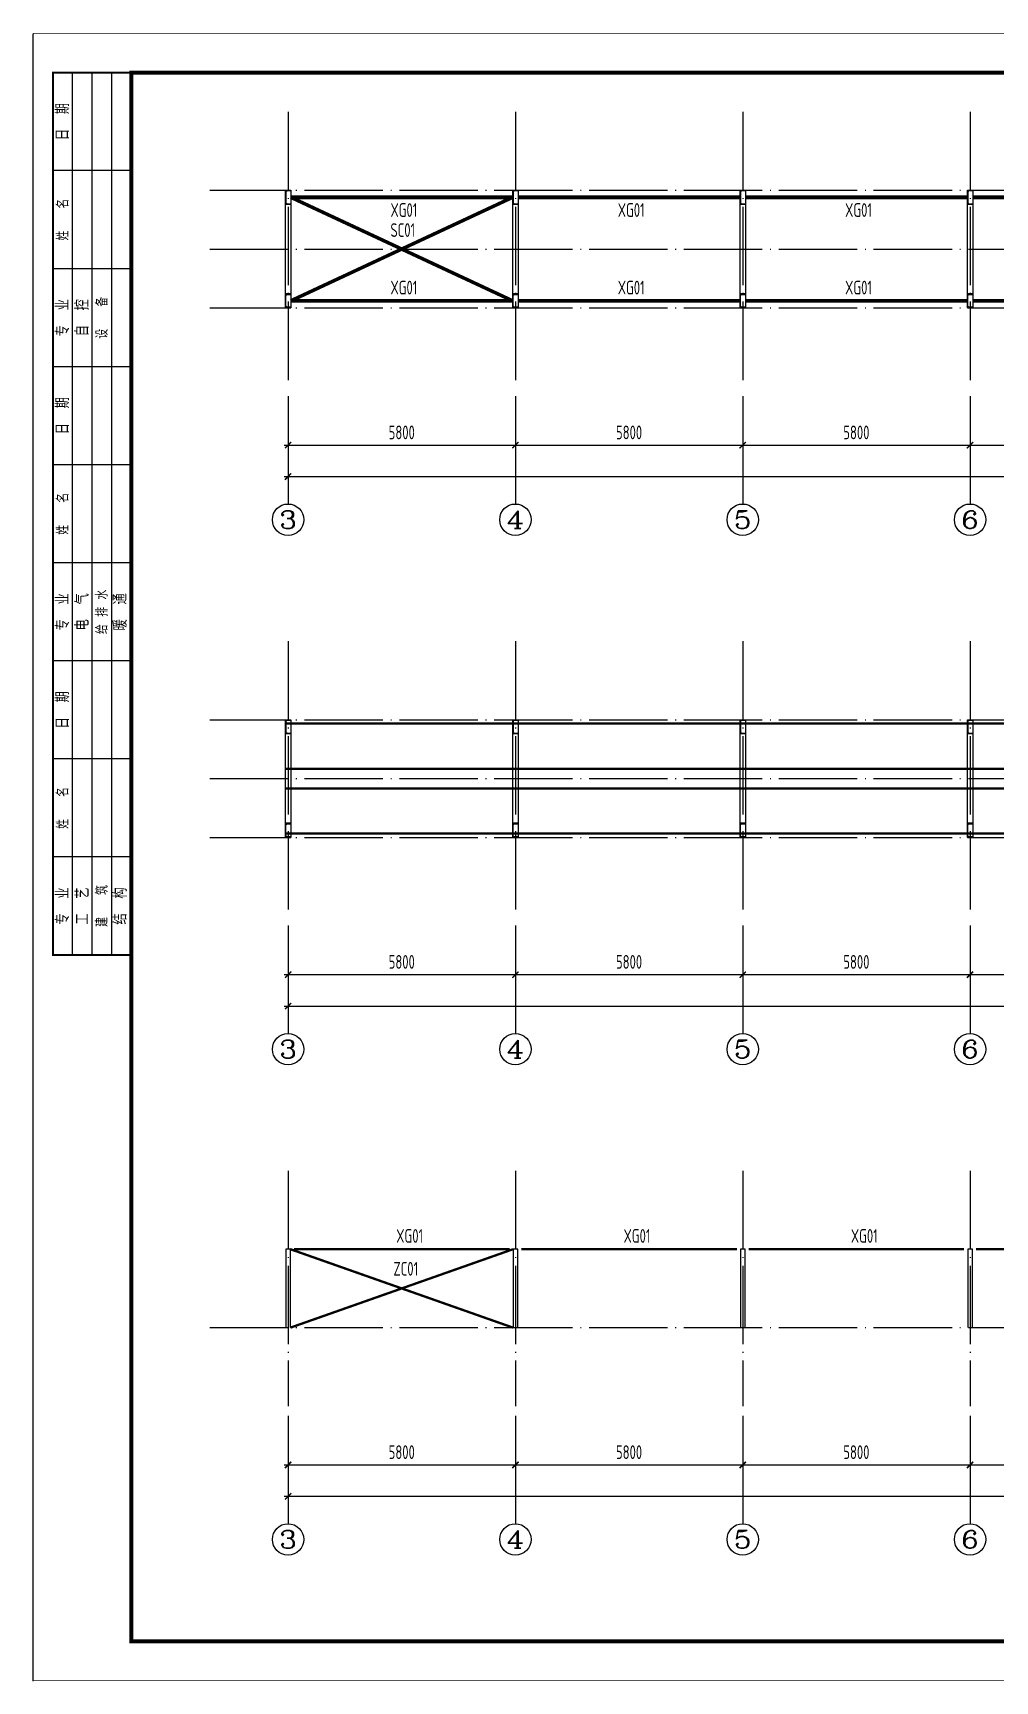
# Model space of a CAD drawing. Extents: x 287065 to 1473467, y 284802 to 344222.
# Drawn here: x 1319937 to 1344485, y 284802 to 326822 of the extents above; entities that cross this region are included whole.
import ezdxf
from ezdxf.enums import TextEntityAlignment as Align

# ---------------------------------------------------------------- set-up
doc = ezdxf.new("R2010")
doc.units = 0
doc.header["$LTSCALE"] = 1000
doc.linetypes.add('DOTE', pattern=[2.42, 2, -0.2, 0.02, -0.2])
doc.layers.get('0').update_dxf_attribs({"linetype": 'CONTINUOUS'})
doc.layers.get('DEFPOINTS').update_dxf_attribs({"linetype": 'CONTINUOUS'})
for name, color, linetype in [('AXIS', 8, 'DOTE'), ('AXIS_DIM', 3, 'CONTINUOUS'), ('AXIS_TEXT', 3, 'CONTINUOUS'), ('FRAME', 3, 'CONTINUOUS'), ('SC', 6, 'CONTINUOUS'), ('STEEL', 7, 'CONTINUOUS'), ('TEXT', 7, 'CONTINUOUS'), ('TK', 211, 'CONTINUOUS'), ('XG', 4, 'CONTINUOUS'), ('檩条', 7, 'CONTINUOUS'), ('钢柱', 2, 'CONTINUOUS'), ('钢梁', 120, 'CONTINUOUS')]:
    doc.layers.add(name, color=color, linetype=linetype)
doc.styles.add('_TCH_AXIS', font='COMPLEX', dxfattribs={"bigfont": 'GBCBIG'})
doc.styles.add('COMPLEX', font='COMPLEX')
doc.styles.add('DXFS', font='txt.shx', dxfattribs={"width": 0.7, "bigfont": 'dxfs.shx'})
doc.styles.add('TSSD_Dimension', font='tssdeng.shx', dxfattribs={"width": 0.7, "bigfont": 'hztxt.shx'})
doc.dimstyles.new('TSSD_100_100', dxfattribs={"dimtxt": 350, "dimasz": 150, "dimexe": 100, "dimexo": 250, "dimgap": 150, "dimtad": 1, "dimdec": 0, "dimzin": 0, "dimdsep": 46, "dimtxsty": 'TSSD_Dimension', "dimblk": 'ARCHTICK', "dimcen": 0, "dimdle": 100, "dimclrd": 3, "dimclre": 3, "dimclrt": 7, "dimadec": 0, "dimazin": 0, "dimtfac": 1, "dimtdec": 0, "dimtix": 1, "dimtmove": 2, "dimatfit": 3, "dimfxl": 100, "dimtolj": 1, "dimtzin": 0, "dimarcsym": 0})

# ---------------------------------------------------------------- blocks, each defined once
blk = doc.blocks.new('_ARCHTICK')
at = {"color": 0}
blk.add_lwpolyline([(-0.53, -0.53, 0.25, 0.25, 0), (0.53, 0.53, 0.5, 0.5, 0)], format="xyseb", dxfattribs=at)
blk = doc.blocks.new('*D696')
at = {"layer": 'AXIS_DIM', "color": 3, "lineweight": -2}
for p, q in [((1326447, 317562), (1326447, 316212)), ((1332247, 317562), (1332247, 316212)), ((1326347, 316312), (1332347, 316312))]:
    blk.add_line(p, q, dxfattribs=at)
at = {"layer": 'DEFPOINTS', "color": 0}
for p in [(1326447, 317812), (1332247, 317812), (1332247, 316312)]:
    blk.add_point(p, dxfattribs=at)
at = {"layer": 'AXIS_DIM', "color": 3, "lineweight": -2, "xscale": 150, "yscale": 150, "zscale": 150, "rotation": 180}
blk.add_blockref('_ARCHTICK', (1326447, 316312), dxfattribs=at)
at = {"layer": 'AXIS_DIM', "color": 3, "lineweight": -2, "xscale": 150, "yscale": 150, "zscale": 150}
blk.add_blockref('_ARCHTICK', (1332247, 316312), dxfattribs=at)
at = {"layer": 'AXIS_DIM', "color": 7, "insert": (1329347, 316637), "char_height": 350, "attachment_point": 5, "style": 'TSSD_Dimension'}
blk.add_mtext('\\A1;5800', dxfattribs=at)
blk = doc.blocks.new('*D697')
at = {"layer": 'AXIS_DIM', "color": 3, "lineweight": -2}
for p, q in [((1332247, 317562), (1332247, 316212)), ((1338047, 317562), (1338047, 316212)), ((1332147, 316312), (1338147, 316312))]:
    blk.add_line(p, q, dxfattribs=at)
at = {"layer": 'DEFPOINTS', "color": 0}
for p in [(1332247, 317812), (1338047, 317812), (1338047, 316312)]:
    blk.add_point(p, dxfattribs=at)
at = {"layer": 'AXIS_DIM', "color": 3, "lineweight": -2, "xscale": 150, "yscale": 150, "zscale": 150, "rotation": 180}
blk.add_blockref('_ARCHTICK', (1332247, 316312), dxfattribs=at)
at = {"layer": 'AXIS_DIM', "color": 3, "lineweight": -2, "xscale": 150, "yscale": 150, "zscale": 150}
blk.add_blockref('_ARCHTICK', (1338047, 316312), dxfattribs=at)
at = {"layer": 'AXIS_DIM', "color": 7, "insert": (1335147, 316637), "char_height": 350, "attachment_point": 5, "style": 'TSSD_Dimension'}
blk.add_mtext('\\A1;5800', dxfattribs=at)
blk = doc.blocks.new('*D698')
at = {"layer": 'AXIS_DIM', "color": 3, "lineweight": -2}
for p, q in [((1338047, 317562), (1338047, 316212)), ((1343847, 317562), (1343847, 316212)), ((1337947, 316312), (1343947, 316312))]:
    blk.add_line(p, q, dxfattribs=at)
at = {"layer": 'DEFPOINTS', "color": 0}
for p in [(1338047, 317812), (1343847, 317812), (1343847, 316312)]:
    blk.add_point(p, dxfattribs=at)
at = {"layer": 'AXIS_DIM', "color": 3, "lineweight": -2, "xscale": 150, "yscale": 150, "zscale": 150, "rotation": 180}
blk.add_blockref('_ARCHTICK', (1338047, 316312), dxfattribs=at)
at = {"layer": 'AXIS_DIM', "color": 3, "lineweight": -2, "xscale": 150, "yscale": 150, "zscale": 150}
blk.add_blockref('_ARCHTICK', (1343847, 316312), dxfattribs=at)
at = {"layer": 'AXIS_DIM', "color": 7, "insert": (1340947, 316637), "char_height": 350, "attachment_point": 5, "style": 'TSSD_Dimension'}
blk.add_mtext('\\A1;5800', dxfattribs=at)
blk = doc.blocks.new('*D699')
at = {"layer": 'AXIS_DIM', "color": 3, "lineweight": -2}
for p, q in [((1343847, 317562), (1343847, 316212)), ((1348547, 317562), (1348547, 316212)), ((1343747, 316312), (1348647, 316312))]:
    blk.add_line(p, q, dxfattribs=at)
at = {"layer": 'DEFPOINTS', "color": 0}
for p in [(1343847, 317812), (1348547, 317812), (1348547, 316312)]:
    blk.add_point(p, dxfattribs=at)
at = {"layer": 'AXIS_DIM', "color": 3, "lineweight": -2, "xscale": 150, "yscale": 150, "zscale": 150, "rotation": 180}
blk.add_blockref('_ARCHTICK', (1343847, 316312), dxfattribs=at)
at = {"layer": 'AXIS_DIM', "color": 3, "lineweight": -2, "xscale": 150, "yscale": 150, "zscale": 150}
blk.add_blockref('_ARCHTICK', (1348547, 316312), dxfattribs=at)
at = {"layer": 'AXIS_DIM', "color": 7, "insert": (1346197, 316637), "char_height": 350, "attachment_point": 5, "style": 'TSSD_Dimension'}
blk.add_mtext('\\A1;4700', dxfattribs=at)
blk = doc.blocks.new('*D706')
at = {"layer": 'AXIS_DIM', "color": 3, "lineweight": -2}
for p, q in [((1326447, 317562), (1326447, 315412)), ((1377447, 317562), (1377447, 315412)), ((1326347, 315512), (1377547, 315512))]:
    blk.add_line(p, q, dxfattribs=at)
at = {"layer": 'DEFPOINTS', "color": 0}
for p in [(1326447, 317812), (1377447, 317812), (1377447, 315512)]:
    blk.add_point(p, dxfattribs=at)
at = {"layer": 'AXIS_DIM', "color": 3, "lineweight": -2, "xscale": 150, "yscale": 150, "zscale": 150, "rotation": 180}
blk.add_blockref('_ARCHTICK', (1326447, 315512), dxfattribs=at)
at = {"layer": 'AXIS_DIM', "color": 3, "lineweight": -2, "xscale": 150, "yscale": 150, "zscale": 150}
blk.add_blockref('_ARCHTICK', (1377447, 315512), dxfattribs=at)
at = {"layer": 'AXIS_DIM', "color": 7, "insert": (1351947, 315837), "char_height": 350, "attachment_point": 5, "style": 'TSSD_Dimension'}
blk.add_mtext('\\A1;51000', dxfattribs=at)
blk = doc.blocks.new('_AXISO')
blk.add_circle((0, 0), 0.5)
at = {"layer": 'AXIS_TEXT', "style": 'COMPLEX', "width": 1.041667}
blk.add_attdef('A', text='', height=0.56, dxfattribs=at).set_placement((-0.25, -0.28), (0.25, -0.28), align=Align.FIT)
blk = doc.blocks.new('TK-A2+(891X420)')
at = {"layer": 'FRAME', "lineweight": 18}
blk.add_line((626527, 350595), (626527, 392595), dxfattribs=at)
at = {"layer": 'FRAME'}
for points in [[(626537, 392605, 20, 20, 0), (626537, 350605, 20, 20, 0), (715637, 350605, 20, 20, 0), (715637, 392605, 20, 20, 0)], [(629037, 391605, 100, 100, 0), (629037, 351605, 100, 100, 0), (714637, 351605, 100, 100, 0), (714637, 391605, 100, 100, 0)]]:
    blk.add_lwpolyline(points, format="xyseb", close=True, dxfattribs=at)
blk.add_lwpolyline([(629037, 391605, 50, 50, 0), (627037, 391605, 50, 50, 0), (627037, 369105, 50, 50, 0), (629037, 369105, 50, 50, 0)], format="xyseb", dxfattribs=at)
for points in [[(627537, 369105), (627537, 391605)], [(628037, 369105), (628037, 391605)], [(628537, 369105), (628537, 391605)], [(629037, 389105), (627037, 389105)], [(629037, 386605), (627037, 386605)], [(629037, 384105), (627037, 384105)], [(629037, 381605), (627037, 381605)], [(629037, 379105), (627037, 379105)], [(629037, 376605), (627037, 376605)], [(629037, 374105), (627037, 374105)], [(629037, 371605), (627037, 371605)]]:
    blk.add_lwpolyline(points, dxfattribs=at)
at = {"layer": 'FRAME', "char_height": 300, "attachment_point": 5, "rotation": 90, "style": 'DXFS'}
for s, insert, width in [('{\\f宋体|b0|i0|c134|p2;日\\Ftxt.shx,dxfs.shx|c134;  \\f宋体|b0|i0|c134|p2;期\\P}', (627287, 390355), 1132.5), ('姓   名', (627287, 387855), 1185), ('{\\f宋体|b0|i0|c134|p2;专\\Ftxt.shx,dxfs.shx|c134;  \\f宋体|b0|i0|c134|p2;业\\P}', (627287, 385355), 1203.38), ('{\\f宋体|b0|i0|c134|p2;自\\Ftxt.shx,dxfs.shx|c134;  \\f宋体|b0|i0|c134|p2;控\\P}', (627787, 385355), 1148.25), ('设   备', (628287, 385355), 1227), ('{\\f宋体|b0|i0|c134|p2;日\\Ftxt.shx,dxfs.shx|c134;  \\f宋体|b0|i0|c134|p2;期\\P}', (627287, 382855), 1132.5), ('姓   名', (627287, 380355), 1185), ('{\\f宋体|b0|i0|c134|p2;专\\Ftxt.shx,dxfs.shx|c134;  \\f宋体|b0|i0|c134|p2;业\\P}', (627287, 377855), 1203.38), ('{\\f宋体|b0|i0|c134|p2;电\\Ftxt.shx,dxfs.shx|c134;  \\f宋体|b0|i0|c134|p2;气\\P}', (627787, 377855), 1182.38), ('给 排 水', (628287, 377855), 1352.62), ('{\\f宋体|b0|i0|c134|p2;暖\\Ftxt.shx,dxfs.shx|c134;  \\f宋体|b0|i0|c134|p2;通\\P}', (628757, 377855), 1200.75), ('{\\f宋体|b0|i0|c134|p2;日\\Ftxt.shx,dxfs.shx|c134;  \\f宋体|b0|i0|c134|p2;期\\P}', (627287, 375355), 1132.5), ('姓   名', (627287, 372855), 1185), ('{\\f宋体|b0|i0|c134|p2;专\\Ftxt.shx,dxfs.shx|c134;  \\f宋体|b0|i0|c134|p2;业\\P}', (627287, 370355), 1203.38), ('{\\f宋体|b0|i0|c134|p2;工\\Ftxt.shx,dxfs.shx|c134;  \\f宋体|b0|i0|c134|p2;艺\\P}', (627787, 370355), 1177.12), ('建   筑', (628287, 370355), 1206), ('{\\f宋体|b0|i0|c134|p2;结\\Ftxt.shx,dxfs.shx|c134;  \\f宋体|b0|i0|c134|p2;构\\P}', (628757, 370355), 1192.88)]:
    blk.add_mtext(s, dxfattribs=dict(at, insert=insert, width=width))
blk = doc.blocks.new('*D710')
at = {"layer": 'AXIS_DIM', "color": 3, "lineweight": -2}
for p, q in [((1326447, 304062), (1326447, 302712)), ((1332247, 304062), (1332247, 302712)), ((1326347, 302812), (1332347, 302812))]:
    blk.add_line(p, q, dxfattribs=at)
at = {"layer": 'DEFPOINTS', "color": 0}
for p in [(1326447, 304312), (1332247, 304312), (1332247, 302812)]:
    blk.add_point(p, dxfattribs=at)
at = {"layer": 'AXIS_DIM', "color": 3, "lineweight": -2, "xscale": 150, "yscale": 150, "zscale": 150, "rotation": 180}
blk.add_blockref('_ARCHTICK', (1326447, 302812), dxfattribs=at)
at = {"layer": 'AXIS_DIM', "color": 3, "lineweight": -2, "xscale": 150, "yscale": 150, "zscale": 150}
blk.add_blockref('_ARCHTICK', (1332247, 302812), dxfattribs=at)
at = {"layer": 'AXIS_DIM', "color": 7, "insert": (1329347, 303137), "char_height": 350, "attachment_point": 5, "style": 'TSSD_Dimension'}
blk.add_mtext('\\A1;5800', dxfattribs=at)
blk = doc.blocks.new('*D711')
at = {"layer": 'AXIS_DIM', "color": 3, "lineweight": -2}
for p, q in [((1332247, 304062), (1332247, 302712)), ((1338047, 304062), (1338047, 302712)), ((1332147, 302812), (1338147, 302812))]:
    blk.add_line(p, q, dxfattribs=at)
at = {"layer": 'DEFPOINTS', "color": 0}
for p in [(1332247, 304312), (1338047, 304312), (1338047, 302812)]:
    blk.add_point(p, dxfattribs=at)
at = {"layer": 'AXIS_DIM', "color": 3, "lineweight": -2, "xscale": 150, "yscale": 150, "zscale": 150, "rotation": 180}
blk.add_blockref('_ARCHTICK', (1332247, 302812), dxfattribs=at)
at = {"layer": 'AXIS_DIM', "color": 3, "lineweight": -2, "xscale": 150, "yscale": 150, "zscale": 150}
blk.add_blockref('_ARCHTICK', (1338047, 302812), dxfattribs=at)
at = {"layer": 'AXIS_DIM', "color": 7, "insert": (1335147, 303137), "char_height": 350, "attachment_point": 5, "style": 'TSSD_Dimension'}
blk.add_mtext('\\A1;5800', dxfattribs=at)
blk = doc.blocks.new('*D712')
at = {"layer": 'AXIS_DIM', "color": 3, "lineweight": -2}
for p, q in [((1338047, 304062), (1338047, 302712)), ((1343847, 304062), (1343847, 302712)), ((1337947, 302812), (1343947, 302812))]:
    blk.add_line(p, q, dxfattribs=at)
at = {"layer": 'DEFPOINTS', "color": 0}
for p in [(1338047, 304312), (1343847, 304312), (1343847, 302812)]:
    blk.add_point(p, dxfattribs=at)
at = {"layer": 'AXIS_DIM', "color": 3, "lineweight": -2, "xscale": 150, "yscale": 150, "zscale": 150, "rotation": 180}
blk.add_blockref('_ARCHTICK', (1338047, 302812), dxfattribs=at)
at = {"layer": 'AXIS_DIM', "color": 3, "lineweight": -2, "xscale": 150, "yscale": 150, "zscale": 150}
blk.add_blockref('_ARCHTICK', (1343847, 302812), dxfattribs=at)
at = {"layer": 'AXIS_DIM', "color": 7, "insert": (1340947, 303137), "char_height": 350, "attachment_point": 5, "style": 'TSSD_Dimension'}
blk.add_mtext('\\A1;5800', dxfattribs=at)
blk = doc.blocks.new('*D713')
at = {"layer": 'AXIS_DIM', "color": 3, "lineweight": -2}
for p, q in [((1343847, 304062), (1343847, 302712)), ((1348547, 304062), (1348547, 302712)), ((1343747, 302812), (1348647, 302812))]:
    blk.add_line(p, q, dxfattribs=at)
at = {"layer": 'DEFPOINTS', "color": 0}
for p in [(1343847, 304312), (1348547, 304312), (1348547, 302812)]:
    blk.add_point(p, dxfattribs=at)
at = {"layer": 'AXIS_DIM', "color": 3, "lineweight": -2, "xscale": 150, "yscale": 150, "zscale": 150, "rotation": 180}
blk.add_blockref('_ARCHTICK', (1343847, 302812), dxfattribs=at)
at = {"layer": 'AXIS_DIM', "color": 3, "lineweight": -2, "xscale": 150, "yscale": 150, "zscale": 150}
blk.add_blockref('_ARCHTICK', (1348547, 302812), dxfattribs=at)
at = {"layer": 'AXIS_DIM', "color": 7, "insert": (1346197, 303137), "char_height": 350, "attachment_point": 5, "style": 'TSSD_Dimension'}
blk.add_mtext('\\A1;4700', dxfattribs=at)
blk = doc.blocks.new('*D720')
at = {"layer": 'AXIS_DIM', "color": 3, "lineweight": -2}
for p, q in [((1326447, 304062), (1326447, 301912)), ((1377447, 304062), (1377447, 301912)), ((1326347, 302012), (1377547, 302012))]:
    blk.add_line(p, q, dxfattribs=at)
at = {"layer": 'DEFPOINTS', "color": 0}
for p in [(1326447, 304312), (1377447, 304312), (1377447, 302012)]:
    blk.add_point(p, dxfattribs=at)
at = {"layer": 'AXIS_DIM', "color": 3, "lineweight": -2, "xscale": 150, "yscale": 150, "zscale": 150, "rotation": 180}
blk.add_blockref('_ARCHTICK', (1326447, 302012), dxfattribs=at)
at = {"layer": 'AXIS_DIM', "color": 3, "lineweight": -2, "xscale": 150, "yscale": 150, "zscale": 150}
blk.add_blockref('_ARCHTICK', (1377447, 302012), dxfattribs=at)
at = {"layer": 'AXIS_DIM', "color": 7, "insert": (1351947, 302337), "char_height": 350, "attachment_point": 5, "style": 'TSSD_Dimension'}
blk.add_mtext('\\A1;51000', dxfattribs=at)
blk = doc.blocks.new('*D730')
at = {"layer": 'AXIS_DIM', "color": 3, "lineweight": -2}
for p, q in [((1326447, 291562), (1326447, 290212)), ((1332247, 291562), (1332247, 290212)), ((1326347, 290312), (1332347, 290312))]:
    blk.add_line(p, q, dxfattribs=at)
at = {"layer": 'DEFPOINTS', "color": 0}
for p in [(1326447, 291812), (1332247, 291812), (1332247, 290312)]:
    blk.add_point(p, dxfattribs=at)
at = {"layer": 'AXIS_DIM', "color": 3, "lineweight": -2, "xscale": 150, "yscale": 150, "zscale": 150, "rotation": 180}
blk.add_blockref('_ARCHTICK', (1326447, 290312), dxfattribs=at)
at = {"layer": 'AXIS_DIM', "color": 3, "lineweight": -2, "xscale": 150, "yscale": 150, "zscale": 150}
blk.add_blockref('_ARCHTICK', (1332247, 290312), dxfattribs=at)
at = {"layer": 'AXIS_DIM', "color": 7, "insert": (1329347, 290637), "char_height": 350, "attachment_point": 5, "style": 'TSSD_Dimension'}
blk.add_mtext('\\A1;5800', dxfattribs=at)
blk = doc.blocks.new('*D731')
at = {"layer": 'AXIS_DIM', "color": 3, "lineweight": -2}
for p, q in [((1332247, 291562), (1332247, 290212)), ((1338047, 291562), (1338047, 290212)), ((1332147, 290312), (1338147, 290312))]:
    blk.add_line(p, q, dxfattribs=at)
at = {"layer": 'DEFPOINTS', "color": 0}
for p in [(1332247, 291812), (1338047, 291812), (1338047, 290312)]:
    blk.add_point(p, dxfattribs=at)
at = {"layer": 'AXIS_DIM', "color": 3, "lineweight": -2, "xscale": 150, "yscale": 150, "zscale": 150, "rotation": 180}
blk.add_blockref('_ARCHTICK', (1332247, 290312), dxfattribs=at)
at = {"layer": 'AXIS_DIM', "color": 3, "lineweight": -2, "xscale": 150, "yscale": 150, "zscale": 150}
blk.add_blockref('_ARCHTICK', (1338047, 290312), dxfattribs=at)
at = {"layer": 'AXIS_DIM', "color": 7, "insert": (1335147, 290637), "char_height": 350, "attachment_point": 5, "style": 'TSSD_Dimension'}
blk.add_mtext('\\A1;5800', dxfattribs=at)
blk = doc.blocks.new('*D732')
at = {"layer": 'AXIS_DIM', "color": 3, "lineweight": -2}
for p, q in [((1338047, 291562), (1338047, 290212)), ((1343847, 291562), (1343847, 290212)), ((1337947, 290312), (1343947, 290312))]:
    blk.add_line(p, q, dxfattribs=at)
at = {"layer": 'DEFPOINTS', "color": 0}
for p in [(1338047, 291812), (1343847, 291812), (1343847, 290312)]:
    blk.add_point(p, dxfattribs=at)
at = {"layer": 'AXIS_DIM', "color": 3, "lineweight": -2, "xscale": 150, "yscale": 150, "zscale": 150, "rotation": 180}
blk.add_blockref('_ARCHTICK', (1338047, 290312), dxfattribs=at)
at = {"layer": 'AXIS_DIM', "color": 3, "lineweight": -2, "xscale": 150, "yscale": 150, "zscale": 150}
blk.add_blockref('_ARCHTICK', (1343847, 290312), dxfattribs=at)
at = {"layer": 'AXIS_DIM', "color": 7, "insert": (1340947, 290637), "char_height": 350, "attachment_point": 5, "style": 'TSSD_Dimension'}
blk.add_mtext('\\A1;5800', dxfattribs=at)
blk = doc.blocks.new('*D733')
at = {"layer": 'AXIS_DIM', "color": 3, "lineweight": -2}
for p, q in [((1343847, 291562), (1343847, 290212)), ((1348547, 291562), (1348547, 290212)), ((1343747, 290312), (1348647, 290312))]:
    blk.add_line(p, q, dxfattribs=at)
at = {"layer": 'DEFPOINTS', "color": 0}
for p in [(1343847, 291812), (1348547, 291812), (1348547, 290312)]:
    blk.add_point(p, dxfattribs=at)
at = {"layer": 'AXIS_DIM', "color": 3, "lineweight": -2, "xscale": 150, "yscale": 150, "zscale": 150, "rotation": 180}
blk.add_blockref('_ARCHTICK', (1343847, 290312), dxfattribs=at)
at = {"layer": 'AXIS_DIM', "color": 3, "lineweight": -2, "xscale": 150, "yscale": 150, "zscale": 150}
blk.add_blockref('_ARCHTICK', (1348547, 290312), dxfattribs=at)
at = {"layer": 'AXIS_DIM', "color": 7, "insert": (1346197, 290637), "char_height": 350, "attachment_point": 5, "style": 'TSSD_Dimension'}
blk.add_mtext('\\A1;4700', dxfattribs=at)
blk = doc.blocks.new('*D740')
at = {"layer": 'AXIS_DIM', "color": 3, "lineweight": -2}
for p, q in [((1326447, 291562), (1326447, 289412)), ((1377447, 291562), (1377447, 289412)), ((1326347, 289512), (1377547, 289512))]:
    blk.add_line(p, q, dxfattribs=at)
at = {"layer": 'DEFPOINTS', "color": 0}
for p in [(1326447, 291812), (1377447, 291812), (1377447, 289512)]:
    blk.add_point(p, dxfattribs=at)
at = {"layer": 'AXIS_DIM', "color": 3, "lineweight": -2, "xscale": 150, "yscale": 150, "zscale": 150, "rotation": 180}
blk.add_blockref('_ARCHTICK', (1326447, 289512), dxfattribs=at)
at = {"layer": 'AXIS_DIM', "color": 3, "lineweight": -2, "xscale": 150, "yscale": 150, "zscale": 150}
blk.add_blockref('_ARCHTICK', (1377447, 289512), dxfattribs=at)
at = {"layer": 'AXIS_DIM', "color": 7, "insert": (1351947, 289837), "char_height": 350, "attachment_point": 5, "style": 'TSSD_Dimension'}
blk.add_mtext('\\A1;51000', dxfattribs=at)

msp = doc.modelspace()

# ---------------------------------------------------------------- linework, layer by layer
at = {"layer": 'AXIS'}
for p, q in [((1326446.971, 324811.708), (1326446.971, 317811.708)), ((1332246.971, 324811.708), (1332246.971, 317811.708)), ((1338046.971, 324811.708), (1338046.971, 317811.708)), ((1343846.971, 324811.708), (1343846.971, 317811.708)), ((1324446.971, 322811.708), (1379346.971, 322811.708)), ((1324446.971, 321311.708), (1379346.971, 321311.708)), ((1324446.971, 319811.708), (1379346.971, 319811.708)), ((1326446.971, 311311.708), (1326446.971, 304311.708)), ((1332246.971, 311311.708), (1332246.971, 304311.708)), ((1338046.971, 311311.708), (1338046.971, 304311.708)), ((1343846.971, 311311.708), (1343846.971, 304311.708)), ((1324446.971, 309311.708), (1379346.971, 309311.708)), ((1324446.971, 307811.708), (1379346.971, 307811.708)), ((1324446.971, 306311.708), (1379346.971, 306311.708)), ((1326446.971, 297811.708), (1326446.971, 291811.708)), ((1332246.971, 297811.708), (1332246.971, 291811.708)), ((1338046.971, 297811.708), (1338046.971, 291811.708)), ((1343846.971, 297811.708), (1343846.971, 291811.708)), ((1324446.971, 293811.708), (1379346.971, 293811.708))]:
    msp.add_line(p, q, dxfattribs=at)
at = {"layer": 'AXIS_TEXT'}
for p, q in [((1326446.971, 317561.708), (1326446.971, 314811.708)), ((1332246.971, 317561.708), (1332246.971, 314811.708)), ((1338046.971, 317561.708), (1338046.971, 314811.708)), ((1343846.971, 317561.708), (1343846.971, 314811.708)), ((1326446.971, 304061.708), (1326446.971, 301311.708)), ((1332246.971, 304061.708), (1332246.971, 301311.708)), ((1338046.971, 304061.708), (1338046.971, 301311.708)), ((1343846.971, 304061.708), (1343846.971, 301311.708)), ((1326446.971, 291561.708), (1326446.971, 288811.708)), ((1332246.971, 291561.708), (1332246.971, 288811.708)), ((1338046.971, 291561.708), (1338046.971, 288811.708)), ((1343846.971, 291561.708), (1343846.971, 288811.708))]:
    msp.add_line(p, q, dxfattribs=at)
at = {"layer": 'SC'}
for points, const_width in [([(1326515.971, 319991.708), (1332177.971, 322631.708)], 90), ([(1326515.971, 322631.708), (1332177.971, 319991.708)], 90), ([(1326506.971, 295811.708), (1332186.971, 293811.708)], 60), ([(1326506.971, 293811.708), (1332186.971, 295811.708)], 60)]:
    msp.add_lwpolyline(points, dxfattribs=dict(at, const_width=const_width))
at = {"layer": 'STEEL'}
for points in [[(1326377.971, 322811.708), (1326515.971, 322811.708), (1326515.971, 322806.41, -0.385313586), (1326506.516, 322795.963), (1326410.882, 322786.399, 0.385313586), (1326391.971, 322765.503), (1326391.971, 322497.913, 0.385313586), (1326410.882, 322477.017), (1326506.516, 322467.454, -0.385313586), (1326515.971, 322457.006), (1326515.971, 322451.708), (1326377.971, 322451.708), (1326377.971, 322811.708)], [(1332177.971, 322811.708), (1332315.971, 322811.708), (1332315.971, 322806.41, -0.385313586), (1332306.516, 322795.963), (1332210.882, 322786.399, 0.385313586), (1332191.971, 322765.503), (1332191.971, 322497.913, 0.385313586), (1332210.882, 322477.017), (1332306.516, 322467.454, -0.385313586), (1332315.971, 322457.006), (1332315.971, 322451.708), (1332177.971, 322451.708), (1332177.971, 322811.708)], [(1337977.971, 322811.708), (1338115.971, 322811.708), (1338115.971, 322806.41, -0.385313586), (1338106.516, 322795.963), (1338010.882, 322786.399, 0.385313586), (1337991.971, 322765.503), (1337991.971, 322497.913, 0.385313586), (1338010.882, 322477.017), (1338106.516, 322467.454, -0.385313586), (1338115.971, 322457.006), (1338115.971, 322451.708), (1337977.971, 322451.708), (1337977.971, 322811.708)], [(1343777.971, 322811.708), (1343915.971, 322811.708), (1343915.971, 322806.41, -0.385313586), (1343906.516, 322795.963), (1343810.882, 322786.399, 0.385313586), (1343791.971, 322765.503), (1343791.971, 322497.913, 0.385313586), (1343810.882, 322477.017), (1343906.516, 322467.454, -0.385313586), (1343915.971, 322457.006), (1343915.971, 322451.708), (1343777.971, 322451.708), (1343777.971, 322811.708)], [(1326377.971, 319811.708), (1326515.971, 319811.708), (1326515.971, 319817.006, 0.385313586), (1326506.516, 319827.454), (1326410.882, 319837.017, -0.385313586), (1326391.971, 319857.913), (1326391.971, 320125.503, -0.385313586), (1326410.882, 320146.399), (1326506.516, 320155.963, 0.385313586), (1326515.971, 320166.41), (1326515.971, 320171.708), (1326377.971, 320171.708), (1326377.971, 319811.708)], [(1332177.971, 319811.708), (1332315.971, 319811.708), (1332315.971, 319817.006, 0.385313586), (1332306.516, 319827.454), (1332210.882, 319837.017, -0.385313586), (1332191.971, 319857.913), (1332191.971, 320125.503, -0.385313586), (1332210.882, 320146.399), (1332306.516, 320155.963, 0.385313586), (1332315.971, 320166.41), (1332315.971, 320171.708), (1332177.971, 320171.708), (1332177.971, 319811.708)], [(1337977.971, 319811.708), (1338115.971, 319811.708), (1338115.971, 319817.006, 0.385313586), (1338106.516, 319827.454), (1338010.882, 319837.017, -0.385313586), (1337991.971, 319857.913), (1337991.971, 320125.503, -0.385313586), (1338010.882, 320146.399), (1338106.516, 320155.963, 0.385313586), (1338115.971, 320166.41), (1338115.971, 320171.708), (1337977.971, 320171.708), (1337977.971, 319811.708)], [(1343777.971, 319811.708), (1343915.971, 319811.708), (1343915.971, 319817.006, 0.385313586), (1343906.516, 319827.454), (1343810.882, 319837.017, -0.385313586), (1343791.971, 319857.913), (1343791.971, 320125.503, -0.385313586), (1343810.882, 320146.399), (1343906.516, 320155.963, 0.385313586), (1343915.971, 320166.41), (1343915.971, 320171.708), (1343777.971, 320171.708), (1343777.971, 319811.708)], [(1326377.971, 309311.708), (1326515.971, 309311.708), (1326515.971, 309306.41, -0.385313586), (1326506.516, 309295.963), (1326410.882, 309286.399, 0.385313586), (1326391.971, 309265.503), (1326391.971, 308997.913, 0.385313586), (1326410.882, 308977.017), (1326506.516, 308967.454, -0.385313586), (1326515.971, 308957.006), (1326515.971, 308951.708), (1326377.971, 308951.708), (1326377.971, 309311.708)], [(1332177.971, 309311.708), (1332315.971, 309311.708), (1332315.971, 309306.41, -0.385313586), (1332306.516, 309295.963), (1332210.882, 309286.399, 0.385313586), (1332191.971, 309265.503), (1332191.971, 308997.913, 0.385313586), (1332210.882, 308977.017), (1332306.516, 308967.454, -0.385313586), (1332315.971, 308957.006), (1332315.971, 308951.708), (1332177.971, 308951.708), (1332177.971, 309311.708)], [(1337977.971, 309311.708), (1338115.971, 309311.708), (1338115.971, 309306.41, -0.385313586), (1338106.516, 309295.963), (1338010.882, 309286.399, 0.385313586), (1337991.971, 309265.503), (1337991.971, 308997.913, 0.385313586), (1338010.882, 308977.017), (1338106.516, 308967.454, -0.385313586), (1338115.971, 308957.006), (1338115.971, 308951.708), (1337977.971, 308951.708), (1337977.971, 309311.708)], [(1343777.971, 309311.708), (1343915.971, 309311.708), (1343915.971, 309306.41, -0.385313586), (1343906.516, 309295.963), (1343810.882, 309286.399, 0.385313586), (1343791.971, 309265.503), (1343791.971, 308997.913, 0.385313586), (1343810.882, 308977.017), (1343906.516, 308967.454, -0.385313586), (1343915.971, 308957.006), (1343915.971, 308951.708), (1343777.971, 308951.708), (1343777.971, 309311.708)], [(1326377.971, 306311.708), (1326515.971, 306311.708), (1326515.971, 306317.006, 0.385313586), (1326506.516, 306327.454), (1326410.882, 306337.017, -0.385313586), (1326391.971, 306357.913), (1326391.971, 306625.503, -0.385313586), (1326410.882, 306646.399), (1326506.516, 306655.963, 0.385313586), (1326515.971, 306666.41), (1326515.971, 306671.708), (1326377.971, 306671.708), (1326377.971, 306311.708)], [(1332177.971, 306311.708), (1332315.971, 306311.708), (1332315.971, 306317.006, 0.385313586), (1332306.516, 306327.454), (1332210.882, 306337.017, -0.385313586), (1332191.971, 306357.913), (1332191.971, 306625.503, -0.385313586), (1332210.882, 306646.399), (1332306.516, 306655.963, 0.385313586), (1332315.971, 306666.41), (1332315.971, 306671.708), (1332177.971, 306671.708), (1332177.971, 306311.708)], [(1337977.971, 306311.708), (1338115.971, 306311.708), (1338115.971, 306317.006, 0.385313586), (1338106.516, 306327.454), (1338010.882, 306337.017, -0.385313586), (1337991.971, 306357.913), (1337991.971, 306625.503, -0.385313586), (1338010.882, 306646.399), (1338106.516, 306655.963, 0.385313586), (1338115.971, 306666.41), (1338115.971, 306671.708), (1337977.971, 306671.708), (1337977.971, 306311.708)], [(1343777.971, 306311.708), (1343915.971, 306311.708), (1343915.971, 306317.006, 0.385313586), (1343906.516, 306327.454), (1343810.882, 306337.017, -0.385313586), (1343791.971, 306357.913), (1343791.971, 306625.503, -0.385313586), (1343810.882, 306646.399), (1343906.516, 306655.963, 0.385313586), (1343915.971, 306666.41), (1343915.971, 306671.708), (1343777.971, 306671.708), (1343777.971, 306311.708)]]:
    msp.add_lwpolyline(points, format="xyb", dxfattribs=at)
at = {"layer": 'XG'}
for points, const_width in [([(1326515.971, 322631.708), (1332177.971, 322631.708)], 100), ([(1332315.971, 322631.708), (1337977.971, 322631.708)], 100), ([(1338115.971, 322631.708), (1343777.971, 322631.708)], 100), ([(1343915.971, 322631.708), (1348477.971, 322631.708)], 100), ([(1326515.971, 319991.708), (1332177.971, 319991.708)], 100), ([(1332315.971, 319991.708), (1337977.971, 319991.708)], 100), ([(1338115.971, 319991.708), (1343777.971, 319991.708)], 100), ([(1343915.971, 319991.708), (1348477.971, 319991.708)], 100), ([(1326596.971, 295811.708), (1332096.971, 295811.708)], 60), ([(1332396.971, 295811.708), (1337896.971, 295811.708)], 60), ([(1338196.971, 295811.708), (1343696.971, 295811.708)], 60), ([(1343996.971, 295811.708), (1348396.971, 295811.708)], 60)]:
    msp.add_lwpolyline(points, dxfattribs=dict(at, const_width=const_width))
at = {"layer": '檩条', "const_width": 60}
for points in [[(1326377.971, 309211.708), (1377415.971, 309211.708)], [(1326377.971, 308061.708), (1377415.971, 308061.708)], [(1326377.971, 307561.708), (1377415.971, 307561.708)], [(1326377.971, 306411.708), (1377415.971, 306411.708)]]:
    msp.add_lwpolyline(points, dxfattribs=at)
at = {"layer": '钢柱', "ltscale": 2}
for points in [[(1326506.971, 293811.708), (1326506.971, 295811.708), (1326386.971, 295811.708), (1326386.971, 293811.708)], [(1332306.971, 293811.708), (1332306.971, 295811.708), (1332186.971, 295811.708), (1332186.971, 293811.708)], [(1338106.971, 293811.708), (1338106.971, 295811.708), (1337986.971, 295811.708), (1337986.971, 293811.708)], [(1343906.971, 293811.708), (1343906.971, 295811.708), (1343786.971, 295811.708), (1343786.971, 293811.708)]]:
    msp.add_lwpolyline(points, dxfattribs=at)
at = {"layer": '钢梁'}
for points in [[(1326377.971, 322811.708), (1326515.971, 322811.708), (1326515.971, 319811.708), (1326377.971, 319811.708)], [(1332177.971, 322811.708), (1332315.971, 322811.708), (1332315.971, 319811.708), (1332177.971, 319811.708)], [(1337977.971, 322811.708), (1338115.971, 322811.708), (1338115.971, 319811.708), (1337977.971, 319811.708)], [(1343777.971, 322811.708), (1343915.971, 322811.708), (1343915.971, 319811.708), (1343777.971, 319811.708)], [(1326377.971, 309311.708), (1326515.971, 309311.708), (1326515.971, 306311.708), (1326377.971, 306311.708)], [(1332177.971, 309311.708), (1332315.971, 309311.708), (1332315.971, 306311.708), (1332177.971, 306311.708)], [(1337977.971, 309311.708), (1338115.971, 309311.708), (1338115.971, 306311.708), (1337977.971, 306311.708)], [(1343777.971, 309311.708), (1343915.971, 309311.708), (1343915.971, 306311.708), (1343777.971, 306311.708)]]:
    msp.add_lwpolyline(points, close=True, dxfattribs=at)

# ---------------------------------------------------------------- block references
at = {"layer": 'AXIS_TEXT'}
ref = msp.add_blockref('_AXISO', (1326446.971, 314411.708), dxfattribs=dict(at, xscale=800, yscale=800, zscale=800))
ref.add_attrib('A', '3', dxfattribs={"height": 452.548, "style": '_TCH_AXIS', "width": 1.5}).set_placement((1326220.697, 314185.434), (1326673.245, 314185.434), align=Align.FIT)
ref = msp.add_blockref('_AXISO', (1332246.971, 314411.708), dxfattribs=dict(at, xscale=800, yscale=800, zscale=800))
ref.add_attrib('A', '4', dxfattribs={"height": 452.548, "style": '_TCH_AXIS', "width": 1.3125}).set_placement((1332020.697, 314185.434), (1332473.245, 314185.434), align=Align.FIT)
ref = msp.add_blockref('_AXISO', (1338046.971, 314411.708), dxfattribs=dict(at, xscale=800, yscale=800, zscale=800))
ref.add_attrib('A', '5', dxfattribs={"height": 452.548, "style": '_TCH_AXIS', "width": 1.5}).set_placement((1337820.697, 314185.434), (1338273.245, 314185.434), align=Align.FIT)
ref = msp.add_blockref('_AXISO', (1343846.971, 314411.708), dxfattribs=dict(at, xscale=800, yscale=800, zscale=800))
ref.add_attrib('A', '6', dxfattribs={"height": 452.548, "style": '_TCH_AXIS', "width": 1.5}).set_placement((1343620.697, 314185.434), (1344073.245, 314185.434), align=Align.FIT)
ref = msp.add_blockref('_AXISO', (1326446.971, 300911.708), dxfattribs=dict(at, xscale=800, yscale=800, zscale=800))
ref.add_attrib('A', '3', dxfattribs={"height": 452.548, "style": '_TCH_AXIS', "width": 1.5}).set_placement((1326220.697, 300685.434), (1326673.245, 300685.434), align=Align.FIT)
ref = msp.add_blockref('_AXISO', (1332246.971, 300911.708), dxfattribs=dict(at, xscale=800, yscale=800, zscale=800))
ref.add_attrib('A', '4', dxfattribs={"height": 452.548, "style": '_TCH_AXIS', "width": 1.3125}).set_placement((1332020.697, 300685.434), (1332473.245, 300685.434), align=Align.FIT)
ref = msp.add_blockref('_AXISO', (1338046.971, 300911.708), dxfattribs=dict(at, xscale=800, yscale=800, zscale=800))
ref.add_attrib('A', '5', dxfattribs={"height": 452.548, "style": '_TCH_AXIS', "width": 1.5}).set_placement((1337820.697, 300685.434), (1338273.245, 300685.434), align=Align.FIT)
ref = msp.add_blockref('_AXISO', (1343846.971, 300911.708), dxfattribs=dict(at, xscale=800, yscale=800, zscale=800))
ref.add_attrib('A', '6', dxfattribs={"height": 452.548, "style": '_TCH_AXIS', "width": 1.5}).set_placement((1343620.697, 300685.434), (1344073.245, 300685.434), align=Align.FIT)
ref = msp.add_blockref('_AXISO', (1326446.971, 288411.708), dxfattribs=dict(at, xscale=800, yscale=800, zscale=800))
ref.add_attrib('A', '3', dxfattribs={"height": 452.548, "style": '_TCH_AXIS', "width": 1.5}).set_placement((1326220.697, 288185.434), (1326673.245, 288185.434), align=Align.FIT)
ref = msp.add_blockref('_AXISO', (1332246.971, 288411.708), dxfattribs=dict(at, xscale=800, yscale=800, zscale=800))
ref.add_attrib('A', '4', dxfattribs={"height": 452.548, "style": '_TCH_AXIS', "width": 1.3125}).set_placement((1332020.697, 288185.434), (1332473.245, 288185.434), align=Align.FIT)
ref = msp.add_blockref('_AXISO', (1338046.971, 288411.708), dxfattribs=dict(at, xscale=800, yscale=800, zscale=800))
ref.add_attrib('A', '5', dxfattribs={"height": 452.548, "style": '_TCH_AXIS', "width": 1.5}).set_placement((1337820.697, 288185.434), (1338273.245, 288185.434), align=Align.FIT)
ref = msp.add_blockref('_AXISO', (1343846.971, 288411.708), dxfattribs=dict(at, xscale=800, yscale=800, zscale=800))
ref.add_attrib('A', '6', dxfattribs={"height": 452.548, "style": '_TCH_AXIS', "width": 1.5}).set_placement((1343620.697, 288185.434), (1344073.245, 288185.434), align=Align.FIT)
at = {"layer": 'TK'}
msp.add_blockref('TK-A2+(891X420)', (693410, -65793.134), dxfattribs=at)

# ---------------------------------------------------------------- texts
at = {"layer": 'TEXT', "style": 'TSSD_Dimension', "width": 0.7}
for s, p in [('XG01', (1329059.023, 322132.17)), ('XG01', (1334859.023, 322132.17)), ('XG01', (1340659.023, 322132.17)), ('SC01', (1329059.023, 321620.824)), ('XG01', (1329059.023, 320154.708)), ('XG01', (1334859.023, 320154.708)), ('XG01', (1340659.023, 320154.708)), ('XG01', (1329206.148, 295974.708)), ('XG01', (1335006.148, 295974.708)), ('XG01', (1340806.148, 295974.708)), ('ZC01', (1329135.818, 295137.307))]:
    msp.add_text(s, height=350, dxfattribs=at).set_placement(p)

# ---------------------------------------------------------------- dimensions: what is measured, and where the dimension line sits
at = {"layer": 'AXIS_DIM'}
for p1, p2, distance, picture, middle in [((1326446.971, 317811.708), (1332246.971, 317811.708), -1500, '*D696', (1329346.971, 316636.708)), ((1326446.971, 317811.708), (1377446.971, 317811.708), -2300, '*D706', (1351946.971, 315836.708)), ((1332246.971, 317811.708), (1338046.971, 317811.708), -1500, '*D697', (1335146.971, 316636.708)), ((1338046.971, 317811.708), (1343846.971, 317811.708), -1500, '*D698', (1340946.971, 316636.708)), ((1343846.971, 317811.708), (1348546.971, 317811.708), -1500, '*D699', (1346196.971, 316636.708)), ((1326446.971, 304311.708), (1332246.971, 304311.708), -1500, '*D710', (1329346.971, 303136.708)), ((1326446.971, 304311.708), (1377446.971, 304311.708), -2300, '*D720', (1351946.971, 302336.708)), ((1332246.971, 304311.708), (1338046.971, 304311.708), -1500, '*D711', (1335146.971, 303136.708)), ((1338046.971, 304311.708), (1343846.971, 304311.708), -1500, '*D712', (1340946.971, 303136.708)), ((1343846.971, 304311.708), (1348546.971, 304311.708), -1500, '*D713', (1346196.971, 303136.708)), ((1326446.971, 291811.708), (1332246.971, 291811.708), -1500, '*D730', (1329346.971, 290636.708)), ((1326446.971, 291811.708), (1377446.971, 291811.708), -2300, '*D740', (1351946.971, 289836.708)), ((1332246.971, 291811.708), (1338046.971, 291811.708), -1500, '*D731', (1335146.971, 290636.708)), ((1338046.971, 291811.708), (1343846.971, 291811.708), -1500, '*D732', (1340946.971, 290636.708)), ((1343846.971, 291811.708), (1348546.971, 291811.708), -1500, '*D733', (1346196.971, 290636.708))]:
    dim = msp.add_aligned_dim(p1=p1, p2=p2, distance=distance, dimstyle='TSSD_100_100', dxfattribs=at)
    dim.commit()
    dim.dimension.update_dxf_attribs({"geometry": picture, "text_midpoint": middle})

doc.saveas('drawing.dxf')
